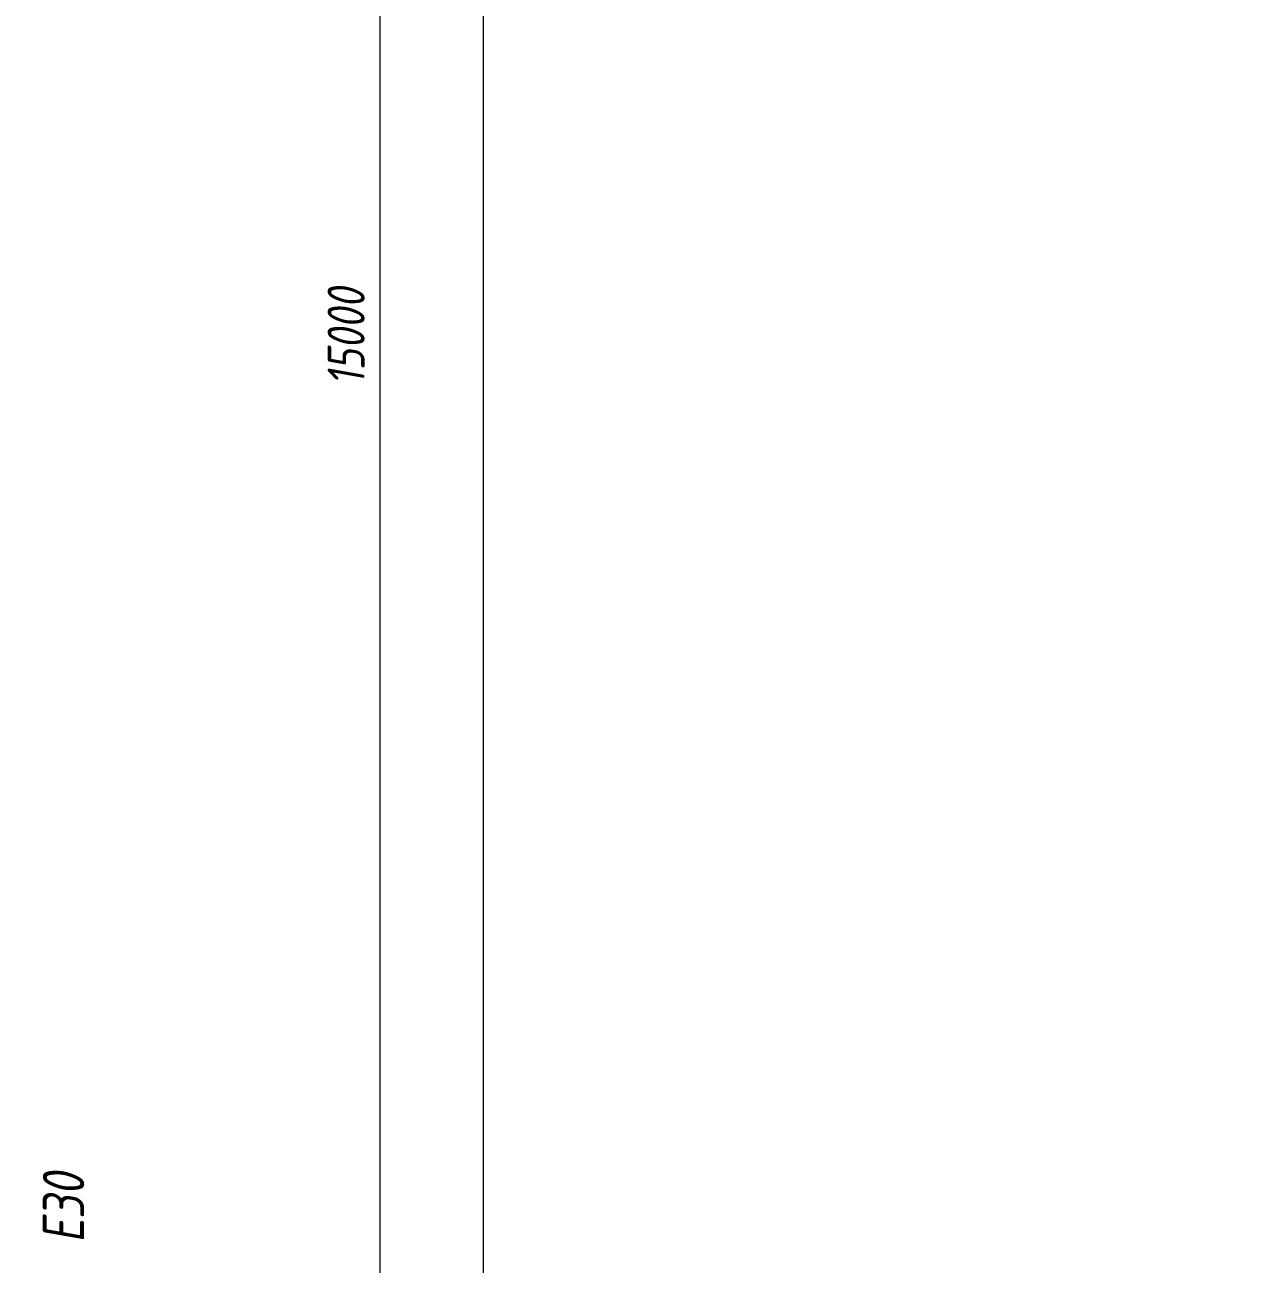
# Model space of a CAD drawing. Header units: millimetres. Extents: x -85420 to 1195317, y -69347 to 470418.
# Drawn here: x 501882 to 510165, y 40801 to 49186 of the extents above; entities that cross this region are included whole.
import ezdxf
from ezdxf import colors
from ezdxf.entities.mleader import LeaderData, LeaderLine
from ezdxf.math import Vec2, Vec3

# ---------------------------------------------------------------- set-up
doc = ezdxf.new("R2010")
doc.units = ezdxf.units.MM
doc.linetypes.add('ГОСТ 2.303 4', pattern=[7, 5, -2, 0])
doc.linetypes.add('осевая', pattern=[50.8, 31.75, -6.35, 6.35, -6.35])
doc.layers.add('+АР_Размеры', color=252, linetype='Continuous', lineweight=0)
doc.layers.add('АР_Отметки', color=7, linetype='Continuous', lineweight=5)
doc.layers.add('ОСИ', color=7, linetype='осевая', lineweight=13, true_color=0x999999)
doc.layers.add('ПБ_граница', color=7, linetype='ГОСТ 2.303 4', lineweight=40, true_color=0xdb0000)
doc.styles.add('ISOCPEUR', font='', dxfattribs={"height": 250})
doc.styles.add('ГОСТ 2.304', font='CS_Gost2304.shx', dxfattribs={"oblique": 10})
doc.styles.get('ISOCPEUR').set_extended_font_data('ISOCPEUR', italic=True)
doc.dimstyles.new('СПДС', dxfattribs={"dimscale": 100, "dimtxt": 2.5, "dimasz": 2.5, "dimexe": 2, "dimexo": 0.625, "dimgap": 1, "dimtad": 1, "dimdec": 0, "dimrnd": 5, "dimtxsty": 'ГОСТ 2.304', "dimblk": 'OBLIQUE', "dimblk1": 'OBLIQUE', "dimblk2": 'OBLIQUE', "dimcen": 2.5, "dimdle": 2, "dimadec": 0, "dimazin": 2, "dimtfac": 0.75, "dimtdec": 4, "dimtmove": 1, "dimatfit": 3, "dimfxl": 1, "dimtfill": 1, "dimtolj": 1, "dimarcsym": 1})

# ---------------------------------------------------------------- blocks, each defined once
blk = doc.blocks.new('_DotSmall')
at = {"color": 0, "linetype": 'ByBlock', "const_width": 0.5}
blk.add_lwpolyline([(-0.0625, 0, 1), (0.0625, 0, 1)], format="xyb", close=True, dxfattribs=at)
blk = doc.blocks.new('_Oblique')
at = {"color": 0, "linetype": 'ByBlock', "lineweight": -2}
blk.add_line((-0.5, -0.5), (0.5, 0.5), dxfattribs=at)
blk = doc.blocks.new('*D214')
at = {"layer": '+АР_Размеры', "color": 0, "lineweight": -2, "ltscale": 100, "transparency": 16777216}
for p, q in [((73880, 24050), (73880, 39450)), ((75217.5, 39250), (73680, 39250)), ((75217.5, 24250), (73680, 24250))]:
    blk.add_line(p, q, dxfattribs=at)
at = {"layer": 'Defpoints', "color": 0, "transparency": 16777216}
for p in [(73880, 39250), (75280, 39250), (75280, 24250)]:
    blk.add_point(p, dxfattribs=at)
at = {"layer": '+АР_Размеры', "color": 0, "lineweight": -2, "transparency": 16777216, "xscale": 250, "yscale": 250, "zscale": 250}
for p, rotation in [((73880, 39250), 90), ((73880, 24250), 270)]:
    blk.add_blockref('_Oblique', p, dxfattribs=dict(at, rotation=rotation))
at = {"layer": '+АР_Размеры', "color": 0, "ltscale": 100, "transparency": 16777216, "insert": (73649.8, 31750), "char_height": 250, "attachment_point": 5, "rotation": 90, "style": 'ГОСТ 2.304', "bg_fill": 3, "box_fill_scale": 1.1, "bg_fill_color": 256, "bg_fill_true_color": 13158600, "bg_fill_transparency": 0}
blk.add_mtext('\\A1;15000', dxfattribs=at)
blk = doc.blocks.new('*D224')
at = {"layer": '+АР_Размеры', "color": 0, "lineweight": -2, "ltscale": 100, "transparency": 16777216}
for p, q in [((74580, -6550), (74580, 55650)), ((75217.5, 55450), (74380, 55450)), ((75217.5, -6350), (74380, -6350))]:
    blk.add_line(p, q, dxfattribs=at)
at = {"layer": 'Defpoints', "color": 0, "transparency": 16777216}
for p in [(74580, 55450), (75280, 55450), (75280, -6350)]:
    blk.add_point(p, dxfattribs=at)
at = {"layer": '+АР_Размеры', "color": 0, "lineweight": -2, "transparency": 16777216, "xscale": 250, "yscale": 250, "zscale": 250}
for p, rotation in [((74580, 55450), 90), ((74580, -6350), 270)]:
    blk.add_blockref('_Oblique', p, dxfattribs=dict(at, rotation=rotation))
at = {"layer": '+АР_Размеры', "color": 0, "ltscale": 100, "transparency": 16777216, "insert": (74347.8, 19750), "char_height": 250, "attachment_point": 5, "rotation": 90, "style": 'ГОСТ 2.304', "bg_fill": 3, "box_fill_scale": 1.1, "bg_fill_color": 256, "bg_fill_true_color": 13158600, "bg_fill_transparency": 0}
blk.add_mtext('\\A1;61800', dxfattribs=at)
blk = doc.blocks.new('A$C314F1C93')
at = {"layer": '+АР_Размеры', "ltscale": 100}
dim = blk.add_linear_dim(base=(74580, 55450), p1=(75280, -6350), p2=(75280, 55450), angle=90, dimstyle='СПДС', override={"dimscale": 100}, dxfattribs=at)
dim.commit()
dim.dimension.update_dxf_attribs({"geometry": '*D224', "text_midpoint": (74580, 19750), "dimtype": 160})
dim = blk.add_linear_dim(base=(73880, 39250), p1=(75280, 24250), p2=(75280, 39250), angle=90, dimstyle='СПДС', override={"dimscale": 100}, dxfattribs=at)
dim.commit()
dim.dimension.update_dxf_attribs({"geometry": '*D214', "text_midpoint": (73649.8, 31750)})
blk = doc.blocks.new('АР план')
at = {"layer": 'АР_Отметки', "lineweight": 9}
ml = blk.add_multileader_mtext('Standard', dxfattribs=at)
ml.set_content('+3,950', color=256, style='ISOCPEUR')
ml.set_leader_properties(color=256, linetype='Continuous', lineweight=-1)
ml.set_arrow_properties(name='DOTSMALL')
ml.build(insert=Vec2(0, 0))
ml.multileader.update_dxf_attribs({"has_text_frame": 1, "text_left_attachment_type": 4, "text_right_attachment_type": 4, "dogleg_length": 100, "arrow_head_size": 180})
ctx = ml.context
ctx.base_point, ctx.char_height, ctx.arrow_head_size, ctx.landing_gap_size, ctx.plane_origin = Vec3(653061.3, 32239.7), 250, 180, 50, Vec3(652979.9, 30972.2)
ctx.left_attachment, ctx.right_attachment = 4, 4
notes = []
notes.append((ctx, [(0, (0, 0, 0), (0, 0), (1, 0), 1, [])]))
ctx.mtext.insert, ctx.mtext.width, ctx.mtext.line_spacing_style, ctx.mtext.flow_direction = Vec3(653111.3, 32573.1), 852.697, 2, 5
ml = blk.add_multileader_mtext('Standard', dxfattribs=at)
ml.set_content('+1,975', color=256, style='ISOCPEUR')
ml.set_leader_properties(color=256, linetype='Continuous', lineweight=-1)
ml.set_arrow_properties(name='DOTSMALL')
ml.build(insert=Vec2(0, 0))
ml.multileader.update_dxf_attribs({"has_text_frame": 1, "text_left_attachment_type": 4, "text_right_attachment_type": 4, "dogleg_length": 100, "arrow_head_size": 180})
ctx = ml.context
ctx.base_point, ctx.char_height, ctx.arrow_head_size, ctx.landing_gap_size, ctx.plane_origin = Vec3(652749.3, 27128.7), 250, 180, 50, Vec3(655881.4, 25957)
ctx.left_attachment, ctx.right_attachment = 4, 4
notes.append((ctx, [(0, (0, 0, 0), (0, 0), (1, 0), 1, [])]))
ctx.mtext.insert, ctx.mtext.width, ctx.mtext.line_spacing_style, ctx.mtext.flow_direction = Vec3(652799.3, 27528.7), 852.697, 2, 5
for ctx, leaders in notes:
    for number, flags, end, landing, length, lines in leaders:
        leader = LeaderData()
        leader.index, (leader.has_last_leader_line, leader.has_dogleg_vector, leader.attachment_direction) = number, flags
        leader.last_leader_point, leader.dogleg_vector, leader.dogleg_length = Vec3(end), Vec3(landing), length
        for number, points, colour, breaks in lines:
            line = LeaderLine()
            line.index, line.vertices, line.color, line.breaks = number, Vec3.list(points), colors.encode_raw_color(colour), breaks
            leader.lines.append(line)
        ctx.leaders.append(leader)

msp = doc.modelspace()

# ---------------------------------------------------------------- block references
at = {"layer": 'ОСИ', "ltscale": 40}
msp.add_blockref('A$C314F1C93', (430406.4, 15326.4, 0), dxfattribs=at)

# ---------------------------------------------------------------- next in the draw order: texts
at = {"layer": 'ПБ_граница', "linetype": 'ByBlock', "lineweight": 0, "ltscale": 70, "insert": (502144.4, 41182.6, 0), "char_height": 280, "width": 1, "attachment_point": 5, "rotation": 90, "style": 'ГОСТ 2.304', "bg_fill": 3, "box_fill_scale": 1.2, "bg_fill_color": 1, "bg_fill_transparency": 0}
msp.add_mtext('E30', dxfattribs=at)

# ---------------------------------------------------------------- next in the draw order: leaders
at = {"layer": 'ПБ_граница', "linetype": 'ByBlock', "ltscale": 70}
ml = msp.add_multileader_mtext('Standard', dxfattribs=at)
ml.set_content('Граница пожарной зоны ', color=256, style='ГОСТ 2.304')
ml.set_leader_properties(color=256, lineweight=-1)
ml.set_arrow_properties(name='DOTSMALL')
ml.build(insert=Vec2(0, 0))
ml.multileader.update_dxf_attribs({"text_left_attachment_type": 6, "text_right_attachment_type": 6, "dogleg_length": 173.1, "arrow_head_size": 250, "scale": 100})
ctx = ml.context
ctx.base_point, ctx.scale, ctx.char_height, ctx.arrow_head_size, ctx.landing_gap_size, ctx.plane_origin = Vec3(477990.1, 48649.7, 0), 100, 250, 250, 200, Vec3(527576.5, 62301.7, 0)
ctx.left_attachment, ctx.right_attachment = 6, 6
notes = []
notes.append((ctx, [(0, (1, 1, 0), (482435.1, 48649.7, 0), (-1, 0), 173.1, [(3, [(485194.9, 51198.5, 0)], 0, [])])]))
ctx.mtext.insert, ctx.mtext.width, ctx.mtext.defined_height, ctx.mtext.line_spacing_factor, ctx.mtext.flow_direction = Vec3(478206.1, 48962.2, 0), 7160.099, 981, 0.768, 5
for ctx, leaders in notes:
    for number, flags, end, landing, length, lines in leaders:
        leader = LeaderData()
        leader.index, (leader.has_last_leader_line, leader.has_dogleg_vector, leader.attachment_direction) = number, flags
        leader.last_leader_point, leader.dogleg_vector, leader.dogleg_length = Vec3(end), Vec3(landing), length
        for number, points, colour, breaks in lines:
            line = LeaderLine()
            line.index, line.vertices, line.color, line.breaks = number, Vec3.list(points), colors.encode_raw_color(colour), breaks
            leader.lines.append(line)
        ctx.leaders.append(leader)

# ---------------------------------------------------------------- next in the draw order: block references
at = {"color": 12, "true_color": 0xe00000}
msp.add_blockref('АР план', (-85419.9, 14341.6), dxfattribs=at)

doc.saveas('drawing.dxf')
